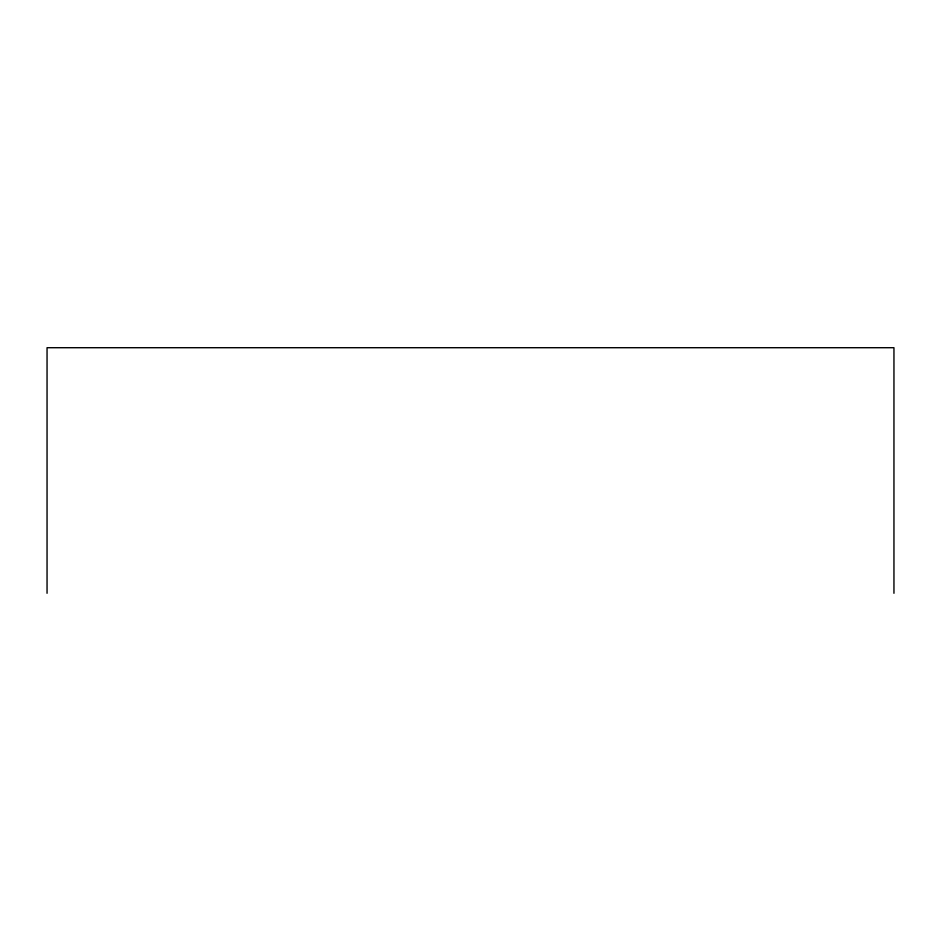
<?xml version="1.0" encoding="UTF-8"?>
<svg xmlns="http://www.w3.org/2000/svg" width="941" height="941" viewBox="0 0 941 941"><rect width="100%" height="100%" fill="white"/><g stroke="black" fill="none" stroke-linecap="round" stroke-linejoin="round"><path stroke-width="1.41" d="M893.95 593.289L893.95 347.711L47.05 347.711L47.05 593.289"/></g></svg>
